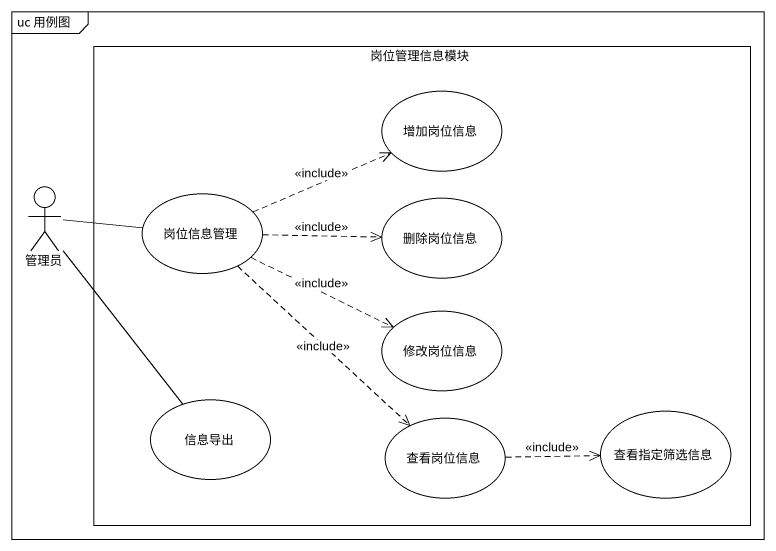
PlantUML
@startuml
mainframe uc 用例图
rectangle 岗位管理信息模块 {
  usecase 增加岗位信息
  usecase 岗位信息管理
  usecase 删除岗位信息
  usecase 修改岗位信息
  usecase 信息导出
  usecase 查看岗位信息
  usecase 查看指定筛选信息
}
actor 管理员
管理员 -right- 岗位信息管理
管理员 -- 信息导出
岗位信息管理 .right.> 增加岗位信息 : <<include>>
岗位信息管理 .right.> 删除岗位信息 : <<include>>
岗位信息管理 .right.> 修改岗位信息 : <<include>>
岗位信息管理 ..> 查看岗位信息 : <<include>>
查看岗位信息 .right.> 查看指定筛选信息 : <<include>>
@enduml
